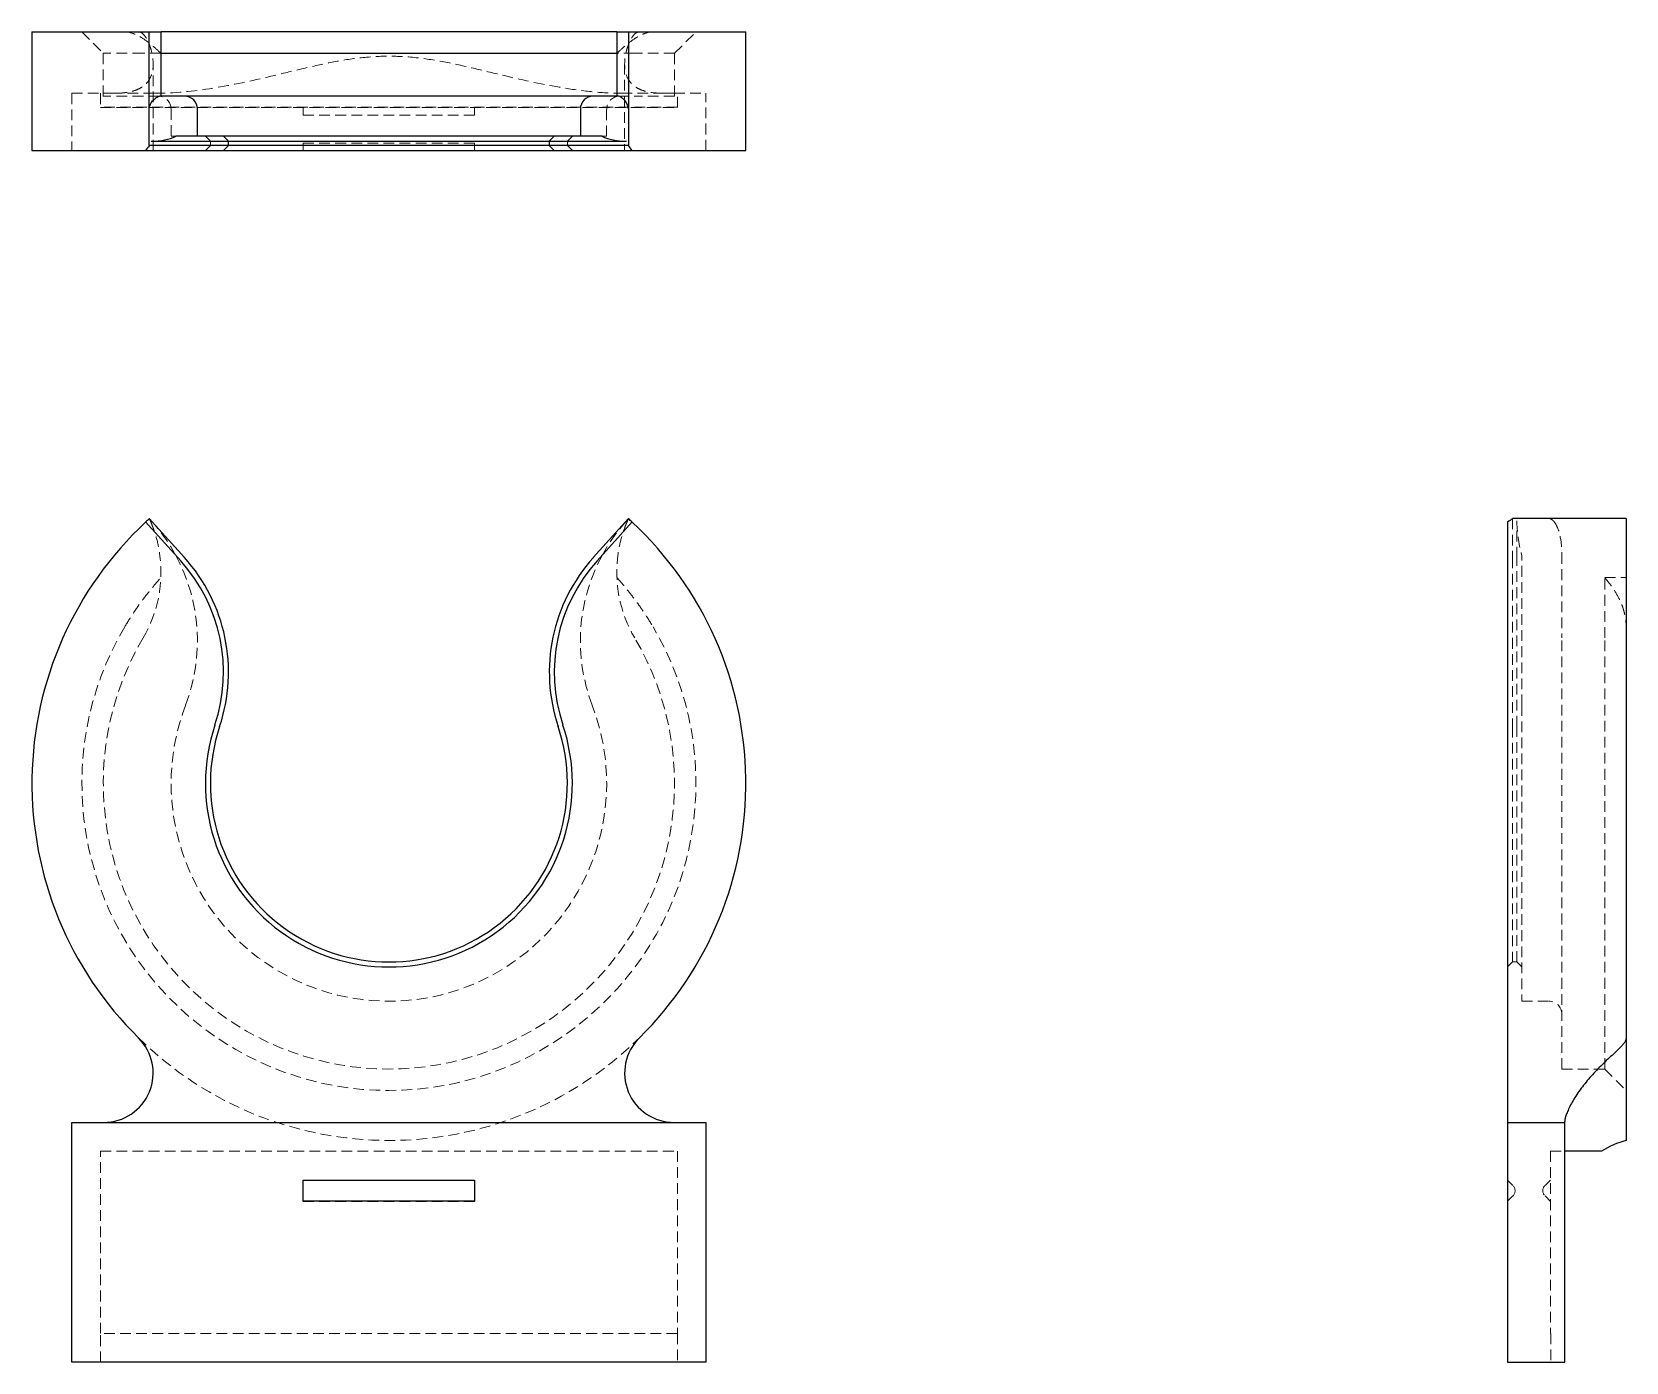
# Model space of a CAD drawing. Header units: millimetres. Extents: x 41 to 230, y 7 to 165.
import ezdxf

# ---------------------------------------------------------------- set-up
doc = ezdxf.new("R2010")
doc.units = ezdxf.units.MM
doc.linetypes.add('HIDDEN', pattern=[1.905, 1.27, -0.635])

msp = doc.modelspace()

# ---------------------------------------------------------------- linework, layer by layer
at = {"color": 7, "linetype": 'Continuous', "lineweight": 25}
for p, q in [((40.69, 164.64), (40.69, 150.59)), ((40.69, 164.64), (54.6, 164.64)), ((54.6, 164.64), (56, 164.64)), ((54.6, 155.54), (54.6, 164.64)), ((56, 157.02), (56, 164.64)), ((110, 164.64), (56, 164.64)), ((110, 164.64), (110, 157.02)), ((110, 164.64), (111.4, 164.64)), ((111.4, 164.64), (111.4, 155.54)), ((111.4, 164.64), (125.31, 164.64)), ((125.31, 150.59), (125.31, 164.64)), ((56, 162.1), (110.02, 162.1)), ((58.79, 157.02), (55.83, 157.02)), ((107.21, 157.02), (58.79, 157.02)), ((110.17, 157.02), (107.21, 157.02)), ((54.6, 151.18), (54.6, 155.5)), ((60.31, 152.28), (60.31, 155.5)), ((105.69, 155.5), (105.69, 152.28)), ((111.4, 155.5), (111.4, 151.18)), ((58.77, 151.18), (54.6, 151.18)), ((54.84, 151.69), (58.77, 151.69)), ((58.33, 152.28), (57.74, 152.28)), ((63.4, 152.28), (58.33, 152.28)), ((58.77, 151.69), (63.99, 151.69)), ((63.99, 151.18), (58.77, 151.18)), ((63.99, 151.69), (63.4, 152.28)), ((102.6, 152.28), (63.4, 152.28)), ((63.4, 150.59), (63.99, 151.18)), ((63.99, 151.18), (63.99, 151.69)), ((63.99, 151.69), (102.01, 151.69)), ((102.01, 151.18), (63.99, 151.18)), ((102.6, 152.28), (102.01, 151.69)), ((102.01, 151.69), (102.01, 151.18)), ((102.01, 151.69), (107.23, 151.69)), ((102.01, 151.18), (102.6, 150.59)), ((107.23, 151.18), (102.01, 151.18)), ((107.67, 152.28), (102.6, 152.28)), ((107.23, 151.69), (111.16, 151.69)), ((111.4, 151.18), (107.23, 151.18)), ((108.26, 152.28), (107.67, 152.28)), ((40.69, 150.59), (54.17, 150.59)), ((45.42, 150.59), (120.58, 150.59)), ((45.42, 150.59), (45.42, 150.59)), ((54.17, 150.59), (58.33, 150.59)), ((58.33, 150.59), (63.4, 150.59)), ((63.4, 150.59), (102.6, 150.59)), ((102.6, 150.59), (107.67, 150.59)), ((107.67, 150.59), (111.83, 150.59)), ((111.83, 150.59), (125.31, 150.59)), ((120.58, 150.59), (120.58, 150.59)), ((54.17, 106.56), (58.33, 101.95)), ((58.77, 102.34), (54.6, 106.96)), ((111.4, 106.96), (107.23, 102.34)), ((107.67, 101.95), (111.83, 106.56)), ((215.59, 106.56), (215.59, 45.43)), ((220.5, 106.96), (216.18, 106.96)), ((229.64, 106.96), (220.54, 106.96)), ((229.64, 106.96), (229.64, 45.43)), ((215.59, 45.43), (215.59, 35.39)), ((229.64, 45.43), (229.64, 33.27)), ((45.42, 7), (45.42, 35.39)), ((45.42, 35.39), (120.58, 35.39)), ((120.58, 35.39), (120.58, 7)), ((215.59, 35.39), (215.59, 7)), ((215.59, 35.39), (222.36, 35.39)), ((222.36, 35.39), (222.36, 35.51)), ((222.36, 7), (222.36, 35.39)), ((72.84, 28.56), (93.16, 28.56)), ((72.84, 26.06), (72.84, 28.56)), ((93.16, 28.56), (93.16, 26.06)), ((93.16, 26.06), (72.84, 26.06)), ((120.58, 7), (45.42, 7)), ((215.59, 7), (222.36, 7))]:
    msp.add_line(p, q, dxfattribs=at)
at = {"color": 7, "linetype": 'HIDDEN', "lineweight": 18}
for p, q in [((46.61, 164.64), (49.15, 162.1)), ((55.98, 162.1), (55.98, 164.64)), ((110.02, 162.1), (110.02, 164.64)), ((116.85, 162.1), (119.39, 164.64)), ((53.87, 162.1), (49.15, 162.1)), ((49.15, 162.1), (49.15, 157.02)), ((55.98, 162.1), (53.87, 162.1)), ((55.06, 150.59), (55.06, 160.86)), ((112.13, 162.1), (110.02, 162.1)), ((110.94, 160.86), (110.94, 150.59)), ((116.85, 162.1), (112.13, 162.1)), ((116.85, 157.02), (116.85, 162.1)), ((45.42, 157.36), (45.42, 150.59)), ((45.42, 157.36), (49.2, 157.36)), ((48.81, 157.36), (48.81, 155.67)), ((53.87, 157.02), (49.15, 157.02)), ((50.35, 157.36), (49.2, 157.36)), ((55.2, 157.36), (50.35, 157.36)), ((55.83, 157.02), (53.87, 157.02)), ((110.17, 157.02), (112.13, 157.02)), ((115.65, 157.36), (110.8, 157.36)), ((116.85, 157.02), (112.13, 157.02)), ((116.8, 157.36), (115.65, 157.36)), ((116.8, 157.36), (120.58, 157.36)), ((117.19, 155.67), (117.19, 157.36)), ((120.58, 150.59), (120.58, 157.36)), ((117.19, 155.7), (48.81, 155.7)), ((48.81, 155.67), (117.19, 155.67)), ((57.19, 155.5), (57.19, 152.28)), ((72.84, 155.67), (72.84, 155.03)), ((72.84, 155.03), (72.84, 154.77)), ((93.16, 155.03), (93.16, 155.67)), ((93.16, 154.77), (93.16, 155.03)), ((108.81, 152.28), (108.81, 155.5)), ((72.84, 154.77), (93.16, 154.77)), ((57.19, 152.28), (57.74, 152.28)), ((61.25, 152.28), (61.84, 151.69)), ((61.84, 151.18), (61.25, 150.59)), ((61.84, 151.69), (61.84, 151.18)), ((72.84, 151.47), (72.84, 151.21)), ((93.16, 151.47), (72.84, 151.47)), ((72.84, 151.21), (72.84, 150.59)), ((93.16, 151.21), (93.16, 151.47)), ((93.16, 150.59), (93.16, 151.21)), ((104.16, 151.69), (104.75, 152.28)), ((104.16, 151.18), (104.16, 151.69)), ((104.75, 150.59), (104.16, 151.18)), ((108.26, 152.28), (108.81, 152.28)), ((216.18, 106.96), (216.18, 102.34)), ((216.69, 102.34), (216.69, 106.7)), ((216.18, 102.34), (216.18, 82.31)), ((216.69, 82.31), (216.69, 102.34)), ((217.28, 84.84), (217.28, 102.6)), ((222.02, 102.86), (222.02, 92.83)), ((227.1, 99.97), (229.64, 99.97)), ((227.1, 92.83), (227.1, 99.97)), ((222.02, 41.73), (222.02, 92.83)), ((227.1, 41.73), (227.1, 92.83)), ((217.28, 84.84), (217.28, 49.77)), ((216.18, 82.31), (216.18, 54.43)), ((216.69, 54.43), (216.69, 82.31)), ((215.59, 53.83), (216.18, 54.43)), ((216.18, 54.43), (216.69, 54.43)), ((216.69, 54.43), (217.28, 53.83)), ((217.28, 49.77), (220.5, 49.77)), ((222.02, 41.73), (227.1, 41.73)), ((227.1, 41.73), (229.64, 39.19)), ((48.81, 32.01), (117.19, 32.01)), ((48.81, 10.39), (48.81, 32.01)), ((117.19, 32.01), (117.19, 10.39)), ((220.67, 32.01), (222.36, 32.01)), ((220.67, 32.01), (220.67, 10.39)), ((72.84, 28.58), (72.84, 28.56)), ((93.16, 28.58), (72.84, 28.58)), ((93.16, 28.56), (93.16, 28.58)), ((215.59, 28.56), (216.21, 27.94)), ((220.03, 27.94), (220.67, 28.58)), ((216.21, 26.69), (215.59, 26.06)), ((220.67, 26.05), (220.03, 26.69)), ((72.84, 26.06), (72.84, 26.05)), ((72.84, 26.05), (93.16, 26.05)), ((93.16, 26.05), (93.16, 26.06)), ((117.19, 10.39), (48.81, 10.39)), ((48.81, 7), (48.81, 10.39)), ((117.19, 10.39), (117.19, 7)), ((220.67, 10.39), (220.7, 10.39)), ((220.7, 10.39), (220.7, 7))]:
    msp.add_line(p, q, dxfattribs=at)
for centre, radius, start, end in [((55.66, 155.5), 1.52, 0, 90), ((110.34, 155.5), 1.52, 90, 180), ((39.06, 92.46), 21.25, 28.5233, 42.0833), ((126.94, 92.46), 21.25, 137.9167, 151.4767), ((40.76, 100.59), 15.23, 329.3701, 8.5497), ((39.06, 92.46), 21.25, 338.9937, 28.5233), ((126.94, 92.46), 21.25, 151.4767, 201.0063), ((125.24, 100.59), 15.23, 171.4503, 210.6299), ((83, 75.58), 36.39, 149.3701, 30.6299), ((83, 75.58), 33.85, 149.3701, 30.6299), ((83, 75.58), 25.81, 158.9937, 21.0063), ((220.5, 48.25), 1.52, 0, 90), ((83, 75.58), 42.31, 225.4399, 314.5601), ((215.59, 27.31), 0.885, 315, 45), ((220.65, 27.31), 0.885, 135, 225)]:
    msp.add_arc(centre, radius, start, end, dxfattribs=at)
at = {"color": 7, "linetype": 'Continuous', "lineweight": 25}
for centre, radius, start, end in [((58.79, 155.5), 1.52, 0, 90), ((107.21, 155.5), 1.52, 90, 180), ((83, 75.58), 42.31, 132.9518, 225.4399), ((83, 75.58), 42.31, 132.1496, 132.9518), ((83, 75.58), 42.31, 47.0482, 47.8504), ((83, 75.58), 42.31, 314.5601, 47.0482), ((43.73, 88.76), 20.26, 341.4498, 42.0833), ((122.27, 88.76), 20.26, 137.9167, 198.5502), ((43.73, 88.76), 19.67, 341.4498, 42.0833), ((122.27, 88.76), 19.67, 137.9167, 198.5502), ((83, 75.58), 21.75, 161.4498, 18.5502), ((83, 75.58), 21.16, 161.4498, 18.5502), ((49.2, 41.26), 5.86, 270, 45.4399), ((116.8, 41.26), 5.86, 134.5601, 270), ((232.04, 23.89), 9.68, 104.3523, 123.2123)]:
    msp.add_arc(centre, radius, start, end, dxfattribs=at)
for centre, major_axis, ratio, start_param, end_param in [((83, 151.23), (39.49, 39.49), 0.384699, 1.939199, 1.9532), ((39.06, 172.94), (-19.84, 19.84), 0.384699, 2.774346, 3.011013), ((126.94, 172.94), (19.84, 19.84), 0.384699, 3.272172, 3.508839), ((83, 151.23), (39.49, -39.49), 0.384699, 1.188393, 1.202394), ((216.23, 75.58), (38.67, 38.67), 0.444358, 1.153801, 1.167802)]:
    msp.add_ellipse(centre, major_axis=major_axis, ratio=ratio, start_param=start_param, end_param=end_param, dxfattribs=at)
at = {"color": 7, "linetype": 'HIDDEN', "lineweight": 18}
msp.add_ellipse((237.94, 92.46), major_axis=(19.42, -19.42), ratio=0.444358, start_param=3.559745, end_param=3.796411, dxfattribs=at)
for points, knots in [([(53.31, 164.64), (53.42, 164.64), (53.53, 164.61), (53.73, 164.51), (53.82, 164.44), (53.98, 164.27), (54.05, 164.18), (54.19, 163.99), (54.25, 163.89), (54.42, 163.57), (54.52, 163.36), (54.69, 162.91), (54.77, 162.69), (54.95, 162.01), (55.03, 161.57), (55.07, 160.71), (55.05, 160.29), (54.87, 159.49), (54.71, 159.13), (54.36, 158.64), (54.22, 158.48), (53.91, 158.21), (53.73, 158.08), (53.33, 157.86), (53.11, 157.77), (52.64, 157.61), (52.38, 157.55), (51.84, 157.45), (51.56, 157.41), (50.97, 157.37), (50.66, 157.36), (50.35, 157.36)], [0, 0, 0, 0, 0.03125, 0.03125, 0.0625, 0.0625, 0.09375, 0.09375, 0.125, 0.125, 0.1875, 0.1875, 0.25, 0.25, 0.375, 0.375, 0.5, 0.5, 0.625, 0.625, 0.6875, 0.6875, 0.75, 0.75, 0.8125, 0.8125, 0.875, 0.875, 0.9375, 0.9375, 1, 1, 1, 1]), ([(51.69, 164.64), (52.02, 164.64), (52.36, 164.57), (53.06, 164.31), (53.42, 164.13), (54.15, 163.66), (54.52, 163.39), (55.25, 162.78), (55.61, 162.45), (55.98, 162.1)], [0, 0, 0, 0, 0.25, 0.25, 0.5, 0.5, 0.75, 0.75, 1, 1, 1, 1]), ([(110.02, 162.1), (110.39, 162.45), (110.75, 162.78), (111.48, 163.38), (111.84, 163.65), (112.38, 164), (112.56, 164.11), (112.91, 164.29), (113.1, 164.37), (113.63, 164.57), (113.98, 164.64), (114.31, 164.64)], [0, 0, 0, 0, 0.25, 0.25, 0.5, 0.5, 0.625, 0.625, 0.75, 0.75, 1, 1, 1, 1]), ([(112.69, 164.64), (112.58, 164.64), (112.47, 164.61), (112.27, 164.51), (112.18, 164.44), (112.02, 164.27), (111.95, 164.18), (111.81, 163.99), (111.75, 163.89), (111.58, 163.57), (111.48, 163.36), (111.31, 162.91), (111.23, 162.69), (111.05, 162.01), (110.97, 161.57), (110.93, 160.71), (110.95, 160.29), (111.13, 159.49), (111.29, 159.13), (111.64, 158.64), (111.78, 158.48), (112.09, 158.21), (112.27, 158.08), (112.67, 157.86), (112.89, 157.77), (113.36, 157.61), (113.62, 157.55), (114.16, 157.45), (114.44, 157.41), (115.03, 157.37), (115.34, 157.36), (115.65, 157.36)], [0, 0, 0, 0, 0.03125, 0.03125, 0.0625, 0.0625, 0.09375, 0.09375, 0.125, 0.125, 0.1875, 0.1875, 0.25, 0.25, 0.375, 0.375, 0.5, 0.5, 0.625, 0.625, 0.6875, 0.6875, 0.75, 0.75, 0.8125, 0.8125, 0.875, 0.875, 0.9375, 0.9375, 1, 1, 1, 1]), ([(55.2, 157.36), (57.55, 157.36), (59.87, 157.6), (64.47, 158.35), (66.75, 158.85), (70.16, 159.66), (71.3, 159.93), (73.57, 160.47), (74.7, 160.73), (76.98, 161.19), (78.13, 161.39), (80.42, 161.67), (81.57, 161.75), (83.89, 161.77), (85.06, 161.71), (87.4, 161.46), (88.57, 161.27), (90.91, 160.82), (92.07, 160.56), (94.38, 160.01), (95.54, 159.73), (99.01, 158.9), (101.34, 158.38), (104.85, 157.81), (106.03, 157.65), (108.4, 157.42), (109.6, 157.36), (110.8, 157.36)], [0, 0, 0, 0, 0.125, 0.125, 0.25, 0.25, 0.3125, 0.3125, 0.375, 0.375, 0.4375, 0.4375, 0.5, 0.5, 0.5625, 0.5625, 0.625, 0.625, 0.6875, 0.6875, 0.75, 0.75, 0.875, 0.875, 0.9375, 0.9375, 1, 1, 1, 1]), ([(54.6, 106.96), (54.61, 106.95), (54.63, 106.9), (54.68, 106.78), (54.72, 106.7), (54.75, 106.62)], [0, 0, 0, 0, 0.5, 0.5, 1, 1, 1, 1]), ([(54.75, 106.62), (54.81, 106.5), (54.86, 106.36), (54.97, 106.08), (55.03, 105.93), (55.2, 105.48), (55.3, 105.16), (55.58, 104.2), (55.72, 103.54), (55.83, 102.86)], [0, 0, 0, 0, 0.125, 0.125, 0.25, 0.25, 0.5, 0.5, 1, 1, 1, 1]), ([(111.25, 106.62), (111.19, 106.5), (111.14, 106.36), (111.03, 106.08), (110.97, 105.93), (110.8, 105.48), (110.7, 105.16), (110.42, 104.2), (110.28, 103.54), (110.17, 102.86)], [0, 0, 0, 0, 0.125, 0.125, 0.25, 0.25, 0.5, 0.5, 1, 1, 1, 1]), ([(111.4, 106.96), (111.39, 106.95), (111.37, 106.9), (111.32, 106.78), (111.28, 106.7), (111.25, 106.62)], [0, 0, 0, 0, 0.5, 0.5, 1, 1, 1, 1]), ([(220.54, 106.96), (220.65, 106.95), (220.75, 106.9), (220.93, 106.78), (221.01, 106.7), (221.08, 106.62)], [0, 0, 0, 0, 0.5, 0.5, 1, 1, 1, 1]), ([(221.08, 106.62), (221.18, 106.5), (221.27, 106.36), (221.42, 106.08), (221.49, 105.93), (221.66, 105.48), (221.75, 105.16), (221.95, 104.2), (222.02, 103.54), (222.02, 102.86)], [0, 0, 0, 0, 0.125, 0.125, 0.25, 0.25, 0.5, 0.5, 1, 1, 1, 1]), ([(51.69, 94.13), (52.02, 94.69), (52.36, 95.24), (53.06, 96.29), (53.42, 96.8), (54.15, 97.78), (54.52, 98.24), (55.25, 99.13), (55.61, 99.56), (55.98, 99.97)], [0, 0, 0, 0, 0.25, 0.25, 0.5, 0.5, 0.75, 0.75, 1, 1, 1, 1]), ([(110.02, 99.97), (110.39, 99.56), (110.75, 99.13), (111.48, 98.25), (111.84, 97.79), (112.38, 97.07), (112.56, 96.82), (112.91, 96.31), (113.1, 96.05), (113.63, 95.24), (113.98, 94.69), (114.31, 94.13)], [0, 0, 0, 0, 0.25, 0.25, 0.5, 0.5, 0.625, 0.625, 0.75, 0.75, 1, 1, 1, 1]), ([(227.1, 99.97), (227.45, 99.56), (227.78, 99.13), (228.38, 98.25), (228.65, 97.79), (229, 97.07), (229.11, 96.82), (229.29, 96.31), (229.37, 96.05), (229.57, 95.24), (229.64, 94.69), (229.64, 94.13)], [0, 0, 0, 0, 0.25, 0.25, 0.5, 0.5, 0.625, 0.625, 0.75, 0.75, 1, 1, 1, 1])]:
    msp.add_open_spline(points, degree=3, knots=knots, dxfattribs=at)
at = {"color": 7, "linetype": 'Continuous', "lineweight": 25}
for points, knots in [([(54.75, 156.08), (54.81, 156.18), (54.86, 156.27), (54.97, 156.42), (55.03, 156.49), (55.2, 156.66), (55.3, 156.75), (55.58, 156.95), (55.72, 157.02), (55.83, 157.02)], [0, 0, 0, 0, 0.125, 0.125, 0.25, 0.25, 0.5, 0.5, 1, 1, 1, 1]), ([(111.25, 156.08), (111.19, 156.18), (111.14, 156.27), (111.03, 156.42), (110.97, 156.49), (110.8, 156.66), (110.7, 156.75), (110.42, 156.95), (110.28, 157.02), (110.17, 157.02)], [0, 0, 0, 0, 0.125, 0.125, 0.25, 0.25, 0.5, 0.5, 1, 1, 1, 1]), ([(54.6, 155.54), (54.61, 155.65), (54.63, 155.75), (54.68, 155.93), (54.72, 156.01), (54.75, 156.08)], [0, 0, 0, 0, 0.5, 0.5, 1, 1, 1, 1]), ([(111.4, 155.54), (111.39, 155.65), (111.37, 155.75), (111.32, 155.93), (111.28, 156.01), (111.25, 156.08)], [0, 0, 0, 0, 0.5, 0.5, 1, 1, 1, 1]), ([(229.64, 45.43), (229.64, 45.32), (229.61, 45.21), (229.51, 44.98), (229.44, 44.87), (229.27, 44.65), (229.18, 44.54), (228.99, 44.33), (228.89, 44.23), (228.57, 43.92), (228.36, 43.72), (227.91, 43.3), (227.69, 43.1), (227.01, 42.46), (226.57, 42.02), (225.71, 41.12), (225.29, 40.66), (224.49, 39.69), (224.13, 39.2), (223.64, 38.47), (223.48, 38.23), (223.21, 37.76), (223.08, 37.53), (222.86, 37.09), (222.77, 36.88), (222.61, 36.5), (222.55, 36.33), (222.45, 36.02), (222.41, 35.88), (222.37, 35.66), (222.36, 35.57), (222.36, 35.51)], [0, 0, 0, 0, 0.03125, 0.03125, 0.0625, 0.0625, 0.09375, 0.09375, 0.125, 0.125, 0.1875, 0.1875, 0.25, 0.25, 0.375, 0.375, 0.5, 0.5, 0.625, 0.625, 0.6875, 0.6875, 0.75, 0.75, 0.8125, 0.8125, 0.875, 0.875, 0.9375, 0.9375, 1, 1, 1, 1]), ([(226.72, 32.01), (226.72, 32.01), (226.72, 32.01), (226.37, 32.01), (225.69, 32.01), (224.77, 32.01), (223.93, 32.01), (223.26, 32.01), (222.78, 32.01), (222.43, 32.01), (222.38, 32.01), (222.36, 32.01)], [0, 0, 0, 0, 0.070133, 0.169349, 0.307711, 0.446225, 0.584743, 0.688581, 0.792561, 0.896381, 1, 1, 1, 1])]:
    msp.add_open_spline(points, degree=3, knots=knots, dxfattribs=at)
for points in [[(54.6, 155.5), (54.6, 155.51), (54.6, 155.53), (54.6, 155.54)], [(111.4, 155.54), (111.4, 155.53), (111.4, 155.51), (111.4, 155.5)], [(220.54, 106.96), (220.53, 106.96), (220.51, 106.96), (220.5, 106.96)]]:
    msp.add_open_spline(points, degree=3, dxfattribs=at)

doc.saveas('drawing.dxf')
